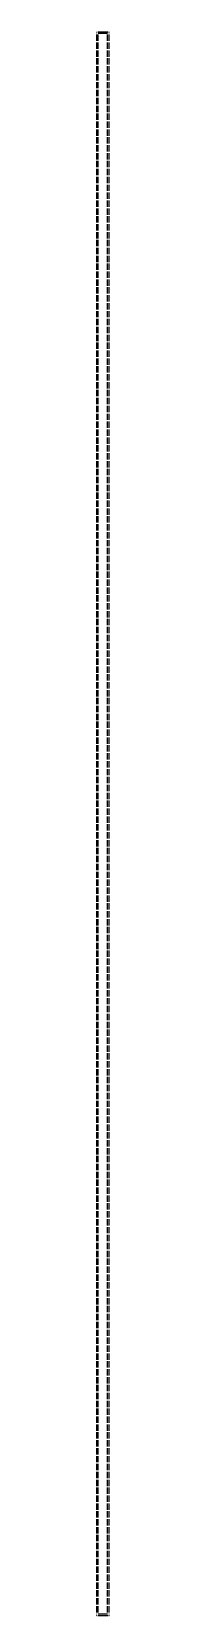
# Model space of a CAD drawing. Header units: millimetres. Extents: x 0 to 0.5, y 0 to 60.2.
import ezdxf

# ---------------------------------------------------------------- set-up
doc = ezdxf.new("R2010")
doc.units = ezdxf.units.MM

# ---------------------------------------------------------------- blocks, each defined once
blk = doc.blocks.new('加熱路徑-2026-02-23')
at = {"color": 3}
for p, q in [((13.796, 69.368), (13.804, 69.368)), ((13.796, 69.361), (13.796, 69.368)), ((13.796, 69.306), (13.796, 69.321)), ((13.796, 69.016), (13.796, 69.256)), ((13.796, 69.016), (13.796, 69.256)), ((13.844, 69.368), (14.214, 69.368)), ((13.851, 69.313), (14.206, 69.313)), ((13.851, 69.306), (13.851, 69.313)), ((13.851, 69.016), (13.851, 69.256)), ((13.851, 69.016), (13.851, 69.256)), ((14.206, 69.306), (14.206, 69.313)), ((14.206, 69.016), (14.206, 69.256)), ((14.206, 69.016), (14.206, 69.256)), ((14.254, 69.368), (14.261, 69.368)), ((14.261, 69.361), (14.261, 69.368)), ((14.261, 69.306), (14.261, 69.321)), ((14.261, 69.016), (14.261, 69.256)), ((14.261, 69.016), (14.261, 69.256)), ((13.796, 68.716), (13.796, 68.956)), ((13.796, 68.416), (13.796, 68.656)), ((13.851, 68.716), (13.851, 68.956)), ((13.851, 68.416), (13.851, 68.656)), ((14.206, 68.716), (14.206, 68.956)), ((14.206, 68.416), (14.206, 68.656)), ((14.261, 68.716), (14.261, 68.956)), ((14.261, 68.416), (14.261, 68.656)), ((13.796, 68.116), (13.796, 68.356)), ((13.796, 67.816), (13.796, 68.056)), ((13.851, 68.116), (13.851, 68.356)), ((13.851, 67.816), (13.851, 68.056)), ((14.206, 68.116), (14.206, 68.356)), ((14.206, 67.816), (14.206, 68.056)), ((14.261, 68.116), (14.261, 68.356)), ((14.261, 67.816), (14.261, 68.056)), ((13.796, 67.516), (13.796, 67.756)), ((13.796, 67.216), (13.796, 67.456)), ((13.851, 67.516), (13.851, 67.756)), ((13.851, 67.216), (13.851, 67.456)), ((14.206, 67.516), (14.206, 67.756)), ((14.206, 67.216), (14.206, 67.456)), ((14.261, 67.516), (14.261, 67.756)), ((14.261, 67.216), (14.261, 67.456)), ((13.796, 66.916), (13.796, 67.156)), ((13.796, 66.616), (13.796, 66.856)), ((13.851, 66.916), (13.851, 67.156)), ((13.851, 66.616), (13.851, 66.856)), ((14.206, 66.916), (14.206, 67.156)), ((14.206, 66.616), (14.206, 66.856)), ((14.261, 66.916), (14.261, 67.156)), ((14.261, 66.616), (14.261, 66.856)), ((13.796, 66.316), (13.796, 66.556)), ((13.796, 66.016), (13.796, 66.256)), ((13.851, 66.316), (13.851, 66.556)), ((13.851, 66.016), (13.851, 66.256)), ((14.206, 66.316), (14.206, 66.556)), ((14.206, 66.016), (14.206, 66.256)), ((14.261, 66.316), (14.261, 66.556)), ((14.261, 66.016), (14.261, 66.256)), ((13.796, 65.716), (13.796, 65.956)), ((13.796, 65.416), (13.796, 65.656)), ((13.851, 65.716), (13.851, 65.956)), ((13.851, 65.416), (13.851, 65.656)), ((14.206, 65.716), (14.206, 65.956)), ((14.206, 65.416), (14.206, 65.656)), ((14.261, 65.716), (14.261, 65.956)), ((14.261, 65.416), (14.261, 65.656)), ((13.796, 65.116), (13.796, 65.356)), ((13.796, 64.816), (13.796, 65.056)), ((13.851, 65.116), (13.851, 65.356)), ((13.851, 64.816), (13.851, 65.056)), ((14.206, 65.116), (14.206, 65.356)), ((14.206, 64.816), (14.206, 65.056)), ((14.261, 65.116), (14.261, 65.356)), ((14.261, 64.816), (14.261, 65.056)), ((13.796, 64.516), (13.796, 64.756)), ((13.796, 64.216), (13.796, 64.456)), ((13.851, 64.516), (13.851, 64.756)), ((13.851, 64.216), (13.851, 64.456)), ((14.206, 64.516), (14.206, 64.756)), ((14.206, 64.216), (14.206, 64.456)), ((14.261, 64.516), (14.261, 64.756)), ((14.261, 64.216), (14.261, 64.456)), ((13.796, 63.916), (13.796, 64.156)), ((13.796, 63.616), (13.796, 63.856)), ((13.851, 63.916), (13.851, 64.156)), ((13.851, 63.616), (13.851, 63.856)), ((14.206, 63.916), (14.206, 64.156)), ((14.206, 63.616), (14.206, 63.856)), ((14.261, 63.916), (14.261, 64.156)), ((14.261, 63.616), (14.261, 63.856)), ((13.796, 63.316), (13.796, 63.556)), ((13.796, 63.016), (13.796, 63.256)), ((13.851, 63.316), (13.851, 63.556)), ((13.851, 63.016), (13.851, 63.256)), ((14.206, 63.316), (14.206, 63.556)), ((14.206, 63.016), (14.206, 63.256)), ((14.261, 63.316), (14.261, 63.556)), ((14.261, 63.016), (14.261, 63.256)), ((13.796, 62.716), (13.796, 62.956)), ((13.796, 62.416), (13.796, 62.656)), ((13.851, 62.716), (13.851, 62.956)), ((13.851, 62.416), (13.851, 62.656)), ((14.206, 62.716), (14.206, 62.956)), ((14.206, 62.416), (14.206, 62.656)), ((14.261, 62.716), (14.261, 62.956)), ((14.261, 62.416), (14.261, 62.656)), ((13.796, 62.116), (13.796, 62.356)), ((13.796, 61.816), (13.796, 62.056)), ((13.851, 62.116), (13.851, 62.356)), ((13.851, 61.816), (13.851, 62.056)), ((14.206, 62.116), (14.206, 62.356)), ((14.206, 61.816), (14.206, 62.056)), ((14.261, 62.116), (14.261, 62.356)), ((14.261, 61.816), (14.261, 62.056)), ((13.796, 61.516), (13.796, 61.756)), ((13.796, 61.216), (13.796, 61.456)), ((13.851, 61.516), (13.851, 61.756)), ((13.851, 61.216), (13.851, 61.456)), ((14.206, 61.516), (14.206, 61.756)), ((14.206, 61.216), (14.206, 61.456)), ((14.261, 61.516), (14.261, 61.756)), ((14.261, 61.216), (14.261, 61.456)), ((13.796, 60.916), (13.796, 61.156)), ((13.796, 60.616), (13.796, 60.856)), ((13.851, 60.916), (13.851, 61.156)), ((13.851, 60.616), (13.851, 60.856)), ((14.206, 60.916), (14.206, 61.156)), ((14.206, 60.616), (14.206, 60.856)), ((14.261, 60.916), (14.261, 61.156)), ((14.261, 60.616), (14.261, 60.856)), ((13.796, 60.316), (13.796, 60.556)), ((13.796, 60.016), (13.796, 60.256)), ((13.851, 60.316), (13.851, 60.556)), ((13.851, 60.016), (13.851, 60.256)), ((14.206, 60.316), (14.206, 60.556)), ((14.206, 60.016), (14.206, 60.256)), ((14.261, 60.316), (14.261, 60.556)), ((14.261, 60.016), (14.261, 60.256)), ((13.796, 59.716), (13.796, 59.956)), ((13.796, 59.416), (13.796, 59.656)), ((13.851, 59.716), (13.851, 59.956)), ((13.851, 59.416), (13.851, 59.656)), ((14.206, 59.716), (14.206, 59.956)), ((14.206, 59.416), (14.206, 59.656)), ((14.261, 59.716), (14.261, 59.956)), ((14.261, 59.416), (14.261, 59.656)), ((13.796, 59.116), (13.796, 59.356)), ((13.796, 58.816), (13.796, 59.056)), ((13.851, 59.116), (13.851, 59.356)), ((13.851, 58.816), (13.851, 59.056)), ((14.206, 59.116), (14.206, 59.356)), ((14.206, 58.816), (14.206, 59.056)), ((14.261, 59.116), (14.261, 59.356)), ((14.261, 58.816), (14.261, 59.056)), ((13.796, 58.516), (13.796, 58.756)), ((13.796, 58.216), (13.796, 58.456)), ((13.851, 58.516), (13.851, 58.756)), ((13.851, 58.216), (13.851, 58.456)), ((14.206, 58.516), (14.206, 58.756)), ((14.206, 58.216), (14.206, 58.456)), ((14.261, 58.516), (14.261, 58.756)), ((14.261, 58.216), (14.261, 58.456)), ((13.796, 57.916), (13.796, 58.156)), ((13.796, 57.616), (13.796, 57.856)), ((13.851, 57.916), (13.851, 58.156)), ((13.851, 57.616), (13.851, 57.856)), ((14.206, 57.916), (14.206, 58.156)), ((14.206, 57.616), (14.206, 57.856)), ((14.261, 57.916), (14.261, 58.156)), ((14.261, 57.616), (14.261, 57.856)), ((13.796, 57.316), (13.796, 57.556)), ((13.796, 57.016), (13.796, 57.256)), ((13.851, 57.316), (13.851, 57.556)), ((13.851, 57.016), (13.851, 57.256)), ((14.206, 57.316), (14.206, 57.556)), ((14.206, 57.016), (14.206, 57.256)), ((14.261, 57.316), (14.261, 57.556)), ((14.261, 57.016), (14.261, 57.256)), ((13.796, 56.716), (13.796, 56.956)), ((13.796, 56.416), (13.796, 56.656)), ((13.851, 56.716), (13.851, 56.956)), ((13.851, 56.416), (13.851, 56.656)), ((14.206, 56.716), (14.206, 56.956)), ((14.206, 56.416), (14.206, 56.656)), ((14.261, 56.716), (14.261, 56.956)), ((14.261, 56.416), (14.261, 56.656)), ((13.796, 56.116), (13.796, 56.356)), ((13.796, 55.816), (13.796, 56.056)), ((13.851, 56.116), (13.851, 56.356)), ((13.851, 55.816), (13.851, 56.056)), ((14.206, 56.116), (14.206, 56.356)), ((14.206, 55.816), (14.206, 56.056)), ((14.261, 56.116), (14.261, 56.356)), ((14.261, 55.816), (14.261, 56.056)), ((13.796, 55.516), (13.796, 55.756)), ((13.796, 55.216), (13.796, 55.456)), ((13.851, 55.516), (13.851, 55.756)), ((13.851, 55.216), (13.851, 55.456)), ((14.206, 55.516), (14.206, 55.756)), ((14.206, 55.216), (14.206, 55.456)), ((14.261, 55.516), (14.261, 55.756)), ((14.261, 55.216), (14.261, 55.456)), ((13.796, 54.916), (13.796, 55.156)), ((13.796, 54.616), (13.796, 54.856)), ((13.851, 54.916), (13.851, 55.156)), ((13.851, 54.616), (13.851, 54.856)), ((14.206, 54.916), (14.206, 55.156)), ((14.206, 54.616), (14.206, 54.856)), ((14.261, 54.916), (14.261, 55.156)), ((14.261, 54.616), (14.261, 54.856)), ((13.796, 54.316), (13.796, 54.556)), ((13.796, 54.016), (13.796, 54.256)), ((13.851, 54.316), (13.851, 54.556)), ((13.851, 54.016), (13.851, 54.256)), ((14.206, 54.316), (14.206, 54.556)), ((14.206, 54.016), (14.206, 54.256)), ((14.261, 54.316), (14.261, 54.556)), ((14.261, 54.016), (14.261, 54.256)), ((13.796, 53.716), (13.796, 53.956)), ((13.796, 53.416), (13.796, 53.656)), ((13.851, 53.716), (13.851, 53.956)), ((13.851, 53.416), (13.851, 53.656)), ((14.206, 53.716), (14.206, 53.956)), ((14.206, 53.416), (14.206, 53.656)), ((14.261, 53.716), (14.261, 53.956)), ((14.261, 53.416), (14.261, 53.656)), ((13.796, 53.116), (13.796, 53.356)), ((13.796, 52.816), (13.796, 53.056)), ((13.851, 53.116), (13.851, 53.356)), ((13.851, 52.816), (13.851, 53.056)), ((14.206, 53.116), (14.206, 53.356)), ((14.206, 52.816), (14.206, 53.056)), ((14.261, 53.116), (14.261, 53.356)), ((14.261, 52.816), (14.261, 53.056)), ((13.796, 52.516), (13.796, 52.756)), ((13.796, 52.216), (13.796, 52.456)), ((13.851, 52.516), (13.851, 52.756)), ((13.851, 52.216), (13.851, 52.456)), ((14.206, 52.516), (14.206, 52.756)), ((14.206, 52.216), (14.206, 52.456)), ((14.261, 52.516), (14.261, 52.756)), ((14.261, 52.216), (14.261, 52.456)), ((13.796, 51.916), (13.796, 52.156)), ((13.796, 51.616), (13.796, 51.856)), ((13.851, 51.916), (13.851, 52.156)), ((13.851, 51.616), (13.851, 51.856)), ((14.206, 51.916), (14.206, 52.156)), ((14.206, 51.616), (14.206, 51.856)), ((14.261, 51.916), (14.261, 52.156)), ((14.261, 51.616), (14.261, 51.856)), ((13.796, 51.316), (13.796, 51.556)), ((13.796, 51.016), (13.796, 51.256)), ((13.851, 51.316), (13.851, 51.556)), ((13.851, 51.016), (13.851, 51.256)), ((14.206, 51.316), (14.206, 51.556)), ((14.206, 51.016), (14.206, 51.256)), ((14.261, 51.316), (14.261, 51.556)), ((14.261, 51.016), (14.261, 51.256)), ((13.796, 50.716), (13.796, 50.956)), ((13.796, 50.416), (13.796, 50.656)), ((13.851, 50.716), (13.851, 50.956)), ((13.851, 50.416), (13.851, 50.656)), ((14.206, 50.716), (14.206, 50.956)), ((14.206, 50.416), (14.206, 50.656)), ((14.261, 50.716), (14.261, 50.956)), ((14.261, 50.416), (14.261, 50.656)), ((13.796, 50.116), (13.796, 50.356)), ((13.796, 49.816), (13.796, 50.056)), ((13.851, 50.116), (13.851, 50.356)), ((13.851, 49.816), (13.851, 50.056)), ((14.206, 50.116), (14.206, 50.356)), ((14.206, 49.816), (14.206, 50.056)), ((14.261, 50.116), (14.261, 50.356)), ((14.261, 49.816), (14.261, 50.056)), ((13.796, 49.516), (13.796, 49.756)), ((13.796, 49.216), (13.796, 49.456)), ((13.851, 49.516), (13.851, 49.756)), ((13.851, 49.216), (13.851, 49.456)), ((14.206, 49.516), (14.206, 49.756)), ((14.206, 49.216), (14.206, 49.456)), ((14.261, 49.516), (14.261, 49.756)), ((14.261, 49.216), (14.261, 49.456)), ((13.796, 48.916), (13.796, 49.156)), ((13.796, 48.616), (13.796, 48.856)), ((13.851, 48.916), (13.851, 49.156)), ((13.851, 48.616), (13.851, 48.856)), ((14.206, 48.916), (14.206, 49.156)), ((14.206, 48.616), (14.206, 48.856)), ((14.261, 48.916), (14.261, 49.156)), ((14.261, 48.616), (14.261, 48.856)), ((13.796, 48.316), (13.796, 48.556)), ((13.796, 48.016), (13.796, 48.256)), ((13.851, 48.316), (13.851, 48.556)), ((13.851, 48.016), (13.851, 48.256)), ((14.206, 48.316), (14.206, 48.556)), ((14.206, 48.016), (14.206, 48.256)), ((14.261, 48.316), (14.261, 48.556)), ((14.261, 48.016), (14.261, 48.256)), ((13.796, 47.716), (13.796, 47.956)), ((13.796, 47.416), (13.796, 47.656)), ((13.851, 47.716), (13.851, 47.956)), ((13.851, 47.416), (13.851, 47.656)), ((14.206, 47.716), (14.206, 47.956)), ((14.206, 47.416), (14.206, 47.656)), ((14.261, 47.716), (14.261, 47.956)), ((14.261, 47.416), (14.261, 47.656)), ((13.796, 47.116), (13.796, 47.356)), ((13.796, 46.816), (13.796, 47.056)), ((13.851, 47.116), (13.851, 47.356)), ((13.851, 46.816), (13.851, 47.056)), ((14.206, 47.116), (14.206, 47.356)), ((14.206, 46.816), (14.206, 47.056)), ((14.261, 47.116), (14.261, 47.356)), ((14.261, 46.816), (14.261, 47.056)), ((13.796, 46.516), (13.796, 46.756)), ((13.796, 46.216), (13.796, 46.456)), ((13.851, 46.516), (13.851, 46.756)), ((13.851, 46.216), (13.851, 46.456)), ((14.206, 46.516), (14.206, 46.756)), ((14.206, 46.216), (14.206, 46.456)), ((14.261, 46.516), (14.261, 46.756)), ((14.261, 46.216), (14.261, 46.456)), ((13.796, 45.916), (13.796, 46.156)), ((13.796, 45.616), (13.796, 45.856)), ((13.851, 45.916), (13.851, 46.156)), ((13.851, 45.616), (13.851, 45.856)), ((14.206, 45.916), (14.206, 46.156)), ((14.206, 45.616), (14.206, 45.856)), ((14.261, 45.916), (14.261, 46.156)), ((14.261, 45.616), (14.261, 45.856)), ((13.796, 45.316), (13.796, 45.556)), ((13.796, 45.016), (13.796, 45.256)), ((13.851, 45.316), (13.851, 45.556)), ((13.851, 45.016), (13.851, 45.256)), ((14.206, 45.316), (14.206, 45.556)), ((14.206, 45.016), (14.206, 45.256)), ((14.261, 45.316), (14.261, 45.556)), ((14.261, 45.016), (14.261, 45.256)), ((13.796, 44.716), (13.796, 44.956)), ((13.796, 44.416), (13.796, 44.656)), ((13.851, 44.716), (13.851, 44.956)), ((13.851, 44.416), (13.851, 44.656)), ((14.206, 44.716), (14.206, 44.956)), ((14.206, 44.416), (14.206, 44.656)), ((14.261, 44.716), (14.261, 44.956)), ((14.261, 44.416), (14.261, 44.656)), ((13.796, 44.116), (13.796, 44.356)), ((13.796, 43.816), (13.796, 44.056)), ((13.851, 44.116), (13.851, 44.356)), ((13.851, 43.816), (13.851, 44.056)), ((14.206, 44.116), (14.206, 44.356)), ((14.206, 43.816), (14.206, 44.056)), ((14.261, 44.116), (14.261, 44.356)), ((14.261, 43.816), (14.261, 44.056)), ((13.796, 43.516), (13.796, 43.756)), ((13.796, 43.216), (13.796, 43.456)), ((13.851, 43.516), (13.851, 43.756)), ((13.851, 43.216), (13.851, 43.456)), ((14.206, 43.516), (14.206, 43.756)), ((14.206, 43.216), (14.206, 43.456)), ((14.261, 43.516), (14.261, 43.756)), ((14.261, 43.216), (14.261, 43.456)), ((13.796, 42.916), (13.796, 43.156)), ((13.796, 42.616), (13.796, 42.856)), ((13.851, 42.916), (13.851, 43.156)), ((13.851, 42.616), (13.851, 42.856)), ((14.206, 42.916), (14.206, 43.156)), ((14.206, 42.616), (14.206, 42.856)), ((14.261, 42.916), (14.261, 43.156)), ((14.261, 42.616), (14.261, 42.856)), ((13.796, 42.316), (13.796, 42.556)), ((13.796, 42.016), (13.796, 42.256)), ((13.851, 42.316), (13.851, 42.556)), ((13.851, 42.016), (13.851, 42.256)), ((14.206, 42.316), (14.206, 42.556)), ((14.206, 42.016), (14.206, 42.256)), ((14.261, 42.316), (14.261, 42.556)), ((14.261, 42.016), (14.261, 42.256)), ((13.796, 41.716), (13.796, 41.956)), ((13.796, 41.416), (13.796, 41.656)), ((13.851, 41.716), (13.851, 41.956)), ((13.851, 41.416), (13.851, 41.656)), ((14.206, 41.716), (14.206, 41.956)), ((14.206, 41.416), (14.206, 41.656)), ((14.261, 41.716), (14.261, 41.956)), ((14.261, 41.416), (14.261, 41.656)), ((13.796, 41.116), (13.796, 41.356)), ((13.796, 40.816), (13.796, 41.056)), ((13.851, 41.116), (13.851, 41.356)), ((13.851, 40.816), (13.851, 41.056)), ((14.206, 41.116), (14.206, 41.356)), ((14.206, 40.816), (14.206, 41.056)), ((14.261, 41.116), (14.261, 41.356)), ((14.261, 40.816), (14.261, 41.056)), ((13.796, 40.516), (13.796, 40.756)), ((13.796, 40.216), (13.796, 40.456)), ((13.851, 40.516), (13.851, 40.756)), ((13.851, 40.216), (13.851, 40.456)), ((14.206, 40.516), (14.206, 40.756)), ((14.206, 40.216), (14.206, 40.456)), ((14.261, 40.516), (14.261, 40.756)), ((14.261, 40.216), (14.261, 40.456)), ((13.796, 39.916), (13.796, 40.156)), ((13.796, 39.616), (13.796, 39.856)), ((13.851, 39.916), (13.851, 40.156)), ((13.851, 39.616), (13.851, 39.856)), ((14.206, 39.916), (14.206, 40.156)), ((14.206, 39.616), (14.206, 39.856)), ((14.261, 39.916), (14.261, 40.156)), ((14.261, 39.616), (14.261, 39.856)), ((13.796, 39.316), (13.796, 39.556)), ((13.796, 39.016), (13.796, 39.256)), ((13.851, 39.316), (13.851, 39.556)), ((13.851, 39.016), (13.851, 39.256)), ((14.206, 39.316), (14.206, 39.556)), ((14.206, 39.016), (14.206, 39.256)), ((14.261, 39.316), (14.261, 39.556)), ((14.261, 39.016), (14.261, 39.256)), ((13.796, 38.716), (13.796, 38.956)), ((13.796, 38.416), (13.796, 38.656)), ((13.851, 38.716), (13.851, 38.956)), ((13.851, 38.416), (13.851, 38.656)), ((14.206, 38.716), (14.206, 38.956)), ((14.206, 38.416), (14.206, 38.656)), ((14.261, 38.716), (14.261, 38.956)), ((14.261, 38.416), (14.261, 38.656)), ((13.796, 38.116), (13.796, 38.356)), ((13.796, 37.816), (13.796, 38.056)), ((13.851, 38.116), (13.851, 38.356)), ((13.851, 37.816), (13.851, 38.056)), ((14.206, 38.116), (14.206, 38.356)), ((14.206, 37.816), (14.206, 38.056)), ((14.261, 38.116), (14.261, 38.356)), ((14.261, 37.816), (14.261, 38.056)), ((13.796, 37.516), (13.796, 37.756)), ((13.796, 37.216), (13.796, 37.456)), ((13.851, 37.516), (13.851, 37.756)), ((13.851, 37.216), (13.851, 37.456)), ((14.206, 37.516), (14.206, 37.756)), ((14.206, 37.216), (14.206, 37.456)), ((14.261, 37.516), (14.261, 37.756)), ((14.261, 37.216), (14.261, 37.456)), ((13.796, 36.916), (13.796, 37.156)), ((13.796, 36.616), (13.796, 36.856)), ((13.851, 36.916), (13.851, 37.156)), ((13.851, 36.616), (13.851, 36.856)), ((14.206, 36.916), (14.206, 37.156)), ((14.206, 36.616), (14.206, 36.856)), ((14.261, 36.916), (14.261, 37.156)), ((14.261, 36.616), (14.261, 36.856)), ((13.796, 36.316), (13.796, 36.556)), ((13.796, 36.016), (13.796, 36.256)), ((13.851, 36.316), (13.851, 36.556)), ((13.851, 36.016), (13.851, 36.256)), ((14.206, 36.316), (14.206, 36.556)), ((14.206, 36.016), (14.206, 36.256)), ((14.261, 36.316), (14.261, 36.556)), ((14.261, 36.016), (14.261, 36.256)), ((13.796, 35.716), (13.796, 35.956)), ((13.796, 35.416), (13.796, 35.656)), ((13.851, 35.716), (13.851, 35.956)), ((13.851, 35.416), (13.851, 35.656)), ((14.206, 35.716), (14.206, 35.956)), ((14.206, 35.416), (14.206, 35.656)), ((14.261, 35.716), (14.261, 35.956)), ((14.261, 35.416), (14.261, 35.656)), ((13.796, 35.116), (13.796, 35.356)), ((13.796, 34.816), (13.796, 35.056)), ((13.851, 35.116), (13.851, 35.356)), ((13.851, 34.816), (13.851, 35.056)), ((14.206, 35.116), (14.206, 35.356)), ((14.206, 34.816), (14.206, 35.056)), ((14.261, 35.116), (14.261, 35.356)), ((14.261, 34.816), (14.261, 35.056)), ((13.796, 34.516), (13.796, 34.756)), ((13.796, 34.216), (13.796, 34.456)), ((13.851, 34.516), (13.851, 34.756)), ((13.851, 34.216), (13.851, 34.456)), ((14.206, 34.516), (14.206, 34.756)), ((14.206, 34.216), (14.206, 34.456)), ((14.261, 34.516), (14.261, 34.756)), ((14.261, 34.216), (14.261, 34.456)), ((13.796, 33.916), (13.796, 34.156)), ((13.796, 33.616), (13.796, 33.856)), ((13.851, 33.916), (13.851, 34.156)), ((13.851, 33.616), (13.851, 33.856)), ((14.206, 33.916), (14.206, 34.156)), ((14.206, 33.616), (14.206, 33.856)), ((14.261, 33.916), (14.261, 34.156)), ((14.261, 33.616), (14.261, 33.856)), ((13.796, 33.316), (13.796, 33.556)), ((13.796, 33.016), (13.796, 33.256)), ((13.851, 33.316), (13.851, 33.556)), ((13.851, 33.016), (13.851, 33.256)), ((14.206, 33.316), (14.206, 33.556)), ((14.206, 33.016), (14.206, 33.256)), ((14.261, 33.316), (14.261, 33.556)), ((14.261, 33.016), (14.261, 33.256)), ((13.796, 32.716), (13.796, 32.956)), ((13.796, 32.416), (13.796, 32.656)), ((13.851, 32.716), (13.851, 32.956)), ((13.851, 32.416), (13.851, 32.656)), ((14.206, 32.716), (14.206, 32.956)), ((14.206, 32.416), (14.206, 32.656)), ((14.261, 32.716), (14.261, 32.956)), ((14.261, 32.416), (14.261, 32.656)), ((13.796, 32.116), (13.796, 32.356)), ((13.796, 31.816), (13.796, 32.056)), ((13.851, 32.116), (13.851, 32.356)), ((13.851, 31.816), (13.851, 32.056)), ((14.206, 32.116), (14.206, 32.356)), ((14.206, 31.816), (14.206, 32.056)), ((14.261, 32.116), (14.261, 32.356)), ((14.261, 31.816), (14.261, 32.056)), ((13.796, 31.516), (13.796, 31.756)), ((13.796, 31.216), (13.796, 31.456)), ((13.851, 31.516), (13.851, 31.756)), ((13.851, 31.216), (13.851, 31.456)), ((14.206, 31.516), (14.206, 31.756)), ((14.206, 31.216), (14.206, 31.456)), ((14.261, 31.516), (14.261, 31.756)), ((14.261, 31.216), (14.261, 31.456)), ((13.796, 30.916), (13.796, 31.156)), ((13.796, 30.616), (13.796, 30.856)), ((13.851, 30.916), (13.851, 31.156)), ((13.851, 30.616), (13.851, 30.856)), ((14.206, 30.916), (14.206, 31.156)), ((14.206, 30.616), (14.206, 30.856)), ((14.261, 30.916), (14.261, 31.156)), ((14.261, 30.616), (14.261, 30.856)), ((13.796, 30.316), (13.796, 30.556)), ((13.796, 30.016), (13.796, 30.256)), ((13.851, 30.316), (13.851, 30.556)), ((13.851, 30.016), (13.851, 30.256)), ((14.206, 30.316), (14.206, 30.556)), ((14.206, 30.016), (14.206, 30.256)), ((14.261, 30.316), (14.261, 30.556)), ((14.261, 30.016), (14.261, 30.256)), ((13.796, 29.716), (13.796, 29.956)), ((13.796, 29.416), (13.796, 29.656)), ((13.851, 29.716), (13.851, 29.956)), ((13.851, 29.416), (13.851, 29.656)), ((14.206, 29.716), (14.206, 29.956)), ((14.206, 29.416), (14.206, 29.656)), ((14.261, 29.716), (14.261, 29.956)), ((14.261, 29.416), (14.261, 29.656)), ((13.796, 29.116), (13.796, 29.356)), ((13.796, 28.816), (13.796, 29.056)), ((13.851, 29.116), (13.851, 29.356)), ((13.851, 28.816), (13.851, 29.056)), ((14.206, 29.116), (14.206, 29.356)), ((14.206, 28.816), (14.206, 29.056)), ((14.261, 29.116), (14.261, 29.356)), ((14.261, 28.816), (14.261, 29.056)), ((13.796, 28.516), (13.796, 28.756)), ((13.796, 28.216), (13.796, 28.456)), ((13.851, 28.516), (13.851, 28.756)), ((13.851, 28.216), (13.851, 28.456)), ((14.206, 28.516), (14.206, 28.756)), ((14.206, 28.216), (14.206, 28.456)), ((14.261, 28.516), (14.261, 28.756)), ((14.261, 28.216), (14.261, 28.456)), ((13.796, 27.916), (13.796, 28.156)), ((13.796, 27.616), (13.796, 27.856)), ((13.851, 27.916), (13.851, 28.156)), ((13.851, 27.616), (13.851, 27.856)), ((14.206, 27.916), (14.206, 28.156)), ((14.206, 27.616), (14.206, 27.856)), ((14.261, 27.916), (14.261, 28.156)), ((14.261, 27.616), (14.261, 27.856)), ((13.796, 27.316), (13.796, 27.556)), ((13.796, 27.016), (13.796, 27.256)), ((13.851, 27.316), (13.851, 27.556)), ((13.851, 27.016), (13.851, 27.256)), ((14.206, 27.316), (14.206, 27.556)), ((14.206, 27.016), (14.206, 27.256)), ((14.261, 27.316), (14.261, 27.556)), ((14.261, 27.016), (14.261, 27.256)), ((13.796, 26.716), (13.796, 26.956)), ((13.796, 26.416), (13.796, 26.656)), ((13.851, 26.716), (13.851, 26.956)), ((13.851, 26.416), (13.851, 26.656)), ((14.206, 26.716), (14.206, 26.956)), ((14.206, 26.416), (14.206, 26.656)), ((14.261, 26.716), (14.261, 26.956)), ((14.261, 26.416), (14.261, 26.656)), ((13.796, 26.116), (13.796, 26.356)), ((13.796, 25.816), (13.796, 26.056)), ((13.851, 26.116), (13.851, 26.356)), ((13.851, 25.816), (13.851, 26.056)), ((14.206, 26.116), (14.206, 26.356)), ((14.206, 25.816), (14.206, 26.056)), ((14.261, 26.116), (14.261, 26.356)), ((14.261, 25.816), (14.261, 26.056)), ((13.796, 25.516), (13.796, 25.756)), ((13.796, 25.216), (13.796, 25.456)), ((13.851, 25.516), (13.851, 25.756)), ((13.851, 25.216), (13.851, 25.456)), ((14.206, 25.516), (14.206, 25.756)), ((14.206, 25.216), (14.206, 25.456)), ((14.261, 25.516), (14.261, 25.756)), ((14.261, 25.216), (14.261, 25.456)), ((13.796, 24.916), (13.796, 25.156)), ((13.796, 24.616), (13.796, 24.856)), ((13.851, 24.916), (13.851, 25.156)), ((13.851, 24.616), (13.851, 24.856)), ((14.206, 24.916), (14.206, 25.156)), ((14.206, 24.616), (14.206, 24.856)), ((14.261, 24.916), (14.261, 25.156)), ((14.261, 24.616), (14.261, 24.856)), ((13.796, 24.316), (13.796, 24.556)), ((13.796, 24.016), (13.796, 24.256)), ((13.851, 24.316), (13.851, 24.556)), ((13.851, 24.016), (13.851, 24.256)), ((14.206, 24.316), (14.206, 24.556)), ((14.206, 24.016), (14.206, 24.256)), ((14.261, 24.316), (14.261, 24.556)), ((14.261, 24.016), (14.261, 24.256)), ((13.796, 23.716), (13.796, 23.956)), ((13.796, 23.416), (13.796, 23.656)), ((13.851, 23.716), (13.851, 23.956)), ((13.851, 23.416), (13.851, 23.656)), ((14.206, 23.716), (14.206, 23.956)), ((14.206, 23.416), (14.206, 23.656)), ((14.261, 23.716), (14.261, 23.956)), ((14.261, 23.416), (14.261, 23.656)), ((13.796, 23.116), (13.796, 23.356)), ((13.796, 22.816), (13.796, 23.056)), ((13.851, 23.116), (13.851, 23.356)), ((13.851, 22.816), (13.851, 23.056)), ((14.206, 23.116), (14.206, 23.356)), ((14.206, 22.816), (14.206, 23.056)), ((14.261, 23.116), (14.261, 23.356)), ((14.261, 22.816), (14.261, 23.056)), ((13.796, 22.516), (13.796, 22.756)), ((13.796, 22.216), (13.796, 22.456)), ((13.851, 22.516), (13.851, 22.756)), ((13.851, 22.216), (13.851, 22.456)), ((14.206, 22.516), (14.206, 22.756)), ((14.206, 22.216), (14.206, 22.456)), ((14.261, 22.516), (14.261, 22.756)), ((14.261, 22.216), (14.261, 22.456)), ((13.796, 21.916), (13.796, 22.156)), ((13.796, 21.616), (13.796, 21.856)), ((13.851, 21.916), (13.851, 22.156)), ((13.851, 21.616), (13.851, 21.856)), ((14.206, 21.916), (14.206, 22.156)), ((14.206, 21.616), (14.206, 21.856)), ((14.261, 21.916), (14.261, 22.156)), ((14.261, 21.616), (14.261, 21.856)), ((13.796, 21.316), (13.796, 21.556)), ((13.796, 21.016), (13.796, 21.256)), ((13.851, 21.316), (13.851, 21.556)), ((13.851, 21.016), (13.851, 21.256)), ((14.206, 21.316), (14.206, 21.556)), ((14.206, 21.016), (14.206, 21.256)), ((14.261, 21.316), (14.261, 21.556)), ((14.261, 21.016), (14.261, 21.256)), ((13.796, 20.716), (13.796, 20.956)), ((13.796, 20.416), (13.796, 20.656)), ((13.851, 20.716), (13.851, 20.956)), ((13.851, 20.416), (13.851, 20.656)), ((14.206, 20.716), (14.206, 20.956)), ((14.206, 20.416), (14.206, 20.656)), ((14.261, 20.716), (14.261, 20.956)), ((14.261, 20.416), (14.261, 20.656)), ((13.796, 20.116), (13.796, 20.356)), ((13.796, 19.816), (13.796, 20.056)), ((13.851, 20.116), (13.851, 20.356)), ((13.851, 19.816), (13.851, 20.056)), ((14.206, 20.116), (14.206, 20.356)), ((14.206, 19.816), (14.206, 20.056)), ((14.261, 20.116), (14.261, 20.356)), ((14.261, 19.816), (14.261, 20.056)), ((13.796, 19.516), (13.796, 19.756)), ((13.796, 19.216), (13.796, 19.456)), ((13.851, 19.516), (13.851, 19.756)), ((13.851, 19.216), (13.851, 19.456)), ((14.206, 19.516), (14.206, 19.756)), ((14.206, 19.216), (14.206, 19.456)), ((14.261, 19.516), (14.261, 19.756)), ((14.261, 19.216), (14.261, 19.456)), ((13.796, 18.916), (13.796, 19.156)), ((13.796, 18.616), (13.796, 18.856)), ((13.851, 18.916), (13.851, 19.156)), ((13.851, 18.616), (13.851, 18.856)), ((14.206, 18.916), (14.206, 19.156)), ((14.206, 18.616), (14.206, 18.856)), ((14.261, 18.916), (14.261, 19.156)), ((14.261, 18.616), (14.261, 18.856)), ((13.796, 18.316), (13.796, 18.556)), ((13.796, 18.016), (13.796, 18.256)), ((13.851, 18.316), (13.851, 18.556)), ((13.851, 18.016), (13.851, 18.256)), ((14.206, 18.316), (14.206, 18.556)), ((14.206, 18.016), (14.206, 18.256)), ((14.261, 18.316), (14.261, 18.556)), ((14.261, 18.016), (14.261, 18.256)), ((13.796, 17.716), (13.796, 17.956)), ((13.796, 17.416), (13.796, 17.656)), ((13.851, 17.716), (13.851, 17.956)), ((13.851, 17.416), (13.851, 17.656)), ((14.206, 17.716), (14.206, 17.956)), ((14.206, 17.416), (14.206, 17.656)), ((14.261, 17.716), (14.261, 17.956)), ((14.261, 17.416), (14.261, 17.656)), ((13.796, 17.116), (13.796, 17.356)), ((13.796, 16.816), (13.796, 17.056)), ((13.851, 17.116), (13.851, 17.356)), ((13.851, 16.816), (13.851, 17.056)), ((14.206, 17.116), (14.206, 17.356)), ((14.206, 16.816), (14.206, 17.056)), ((14.261, 17.116), (14.261, 17.356)), ((14.261, 16.816), (14.261, 17.056)), ((13.796, 16.516), (13.796, 16.756)), ((13.796, 16.216), (13.796, 16.456)), ((13.851, 16.516), (13.851, 16.756)), ((13.851, 16.216), (13.851, 16.456)), ((14.206, 16.516), (14.206, 16.756)), ((14.206, 16.216), (14.206, 16.456)), ((14.261, 16.516), (14.261, 16.756)), ((14.261, 16.216), (14.261, 16.456)), ((13.796, 15.916), (13.796, 16.156)), ((13.796, 15.616), (13.796, 15.856)), ((13.851, 15.916), (13.851, 16.156)), ((13.851, 15.616), (13.851, 15.856)), ((14.206, 15.916), (14.206, 16.156)), ((14.206, 15.616), (14.206, 15.856)), ((14.261, 15.916), (14.261, 16.156)), ((14.261, 15.616), (14.261, 15.856)), ((13.796, 15.316), (13.796, 15.556)), ((13.796, 15.016), (13.796, 15.256)), ((13.851, 15.316), (13.851, 15.556)), ((13.851, 15.016), (13.851, 15.256)), ((14.206, 15.316), (14.206, 15.556)), ((14.206, 15.016), (14.206, 15.256)), ((14.261, 15.316), (14.261, 15.556)), ((14.261, 15.016), (14.261, 15.256)), ((13.796, 14.716), (13.796, 14.956)), ((13.796, 14.416), (13.796, 14.656)), ((13.851, 14.716), (13.851, 14.956)), ((13.851, 14.416), (13.851, 14.656)), ((14.206, 14.716), (14.206, 14.956)), ((14.206, 14.416), (14.206, 14.656)), ((14.261, 14.716), (14.261, 14.956)), ((14.261, 14.416), (14.261, 14.656)), ((13.796, 14.116), (13.796, 14.356)), ((13.796, 13.816), (13.796, 14.056)), ((13.851, 14.116), (13.851, 14.356)), ((13.851, 13.816), (13.851, 14.056)), ((14.206, 14.116), (14.206, 14.356)), ((14.206, 13.816), (14.206, 14.056)), ((14.261, 14.116), (14.261, 14.356)), ((14.261, 13.816), (14.261, 14.056)), ((13.796, 13.516), (13.796, 13.756)), ((13.796, 13.216), (13.796, 13.456)), ((13.851, 13.516), (13.851, 13.756)), ((13.851, 13.216), (13.851, 13.456)), ((14.206, 13.516), (14.206, 13.756)), ((14.206, 13.216), (14.206, 13.456)), ((14.261, 13.516), (14.261, 13.756)), ((14.261, 13.216), (14.261, 13.456)), ((13.796, 12.916), (13.796, 13.156)), ((13.796, 12.616), (13.796, 12.856)), ((13.851, 12.916), (13.851, 13.156)), ((13.851, 12.616), (13.851, 12.856)), ((14.206, 12.916), (14.206, 13.156)), ((14.206, 12.616), (14.206, 12.856)), ((14.261, 12.916), (14.261, 13.156)), ((14.261, 12.616), (14.261, 12.856)), ((13.796, 12.316), (13.796, 12.556)), ((13.796, 12.016), (13.796, 12.256)), ((13.851, 12.316), (13.851, 12.556)), ((13.851, 12.016), (13.851, 12.256)), ((14.206, 12.316), (14.206, 12.556)), ((14.206, 12.016), (14.206, 12.256)), ((14.261, 12.316), (14.261, 12.556)), ((14.261, 12.016), (14.261, 12.256)), ((13.796, 11.716), (13.796, 11.956)), ((13.796, 11.416), (13.796, 11.656)), ((13.851, 11.716), (13.851, 11.956)), ((13.851, 11.416), (13.851, 11.656)), ((14.206, 11.716), (14.206, 11.956)), ((14.206, 11.416), (14.206, 11.656)), ((14.261, 11.716), (14.261, 11.956)), ((14.261, 11.416), (14.261, 11.656)), ((13.796, 11.116), (13.796, 11.356)), ((13.796, 10.816), (13.796, 11.056)), ((13.851, 11.116), (13.851, 11.356)), ((13.851, 10.816), (13.851, 11.056)), ((14.206, 11.116), (14.206, 11.356)), ((14.206, 10.816), (14.206, 11.056)), ((14.261, 11.116), (14.261, 11.356)), ((14.261, 10.816), (14.261, 11.056)), ((13.796, 10.516), (13.796, 10.756)), ((13.796, 10.216), (13.796, 10.456)), ((13.851, 10.516), (13.851, 10.756)), ((13.851, 10.216), (13.851, 10.456)), ((14.206, 10.516), (14.206, 10.756)), ((14.206, 10.216), (14.206, 10.456)), ((14.261, 10.516), (14.261, 10.756)), ((14.261, 10.216), (14.261, 10.456)), ((13.796, 9.916), (13.796, 10.156)), ((13.796, 9.616), (13.796, 9.856)), ((13.851, 9.916), (13.851, 10.156)), ((13.851, 9.616), (13.851, 9.856)), ((14.206, 9.916), (14.206, 10.156)), ((14.206, 9.616), (14.206, 9.856)), ((14.261, 9.916), (14.261, 10.156)), ((14.261, 9.616), (14.261, 9.856)), ((13.796, 9.316), (13.796, 9.556)), ((13.796, 9.251), (13.796, 9.266)), ((13.796, 9.203), (13.796, 9.211)), ((13.796, 9.203), (13.804, 9.203)), ((13.844, 9.203), (14.214, 9.203)), ((13.851, 9.316), (13.851, 9.556)), ((13.851, 9.258), (13.851, 9.266)), ((13.851, 9.258), (14.206, 9.258)), ((14.206, 9.316), (14.206, 9.556)), ((14.206, 9.258), (14.206, 9.266)), ((14.254, 9.203), (14.261, 9.203)), ((14.261, 9.316), (14.261, 9.556)), ((14.261, 9.251), (14.261, 9.266)), ((14.261, 9.203), (14.261, 9.211))]:
    blk.add_line(p, q, dxfattribs=at)

msp = doc.modelspace()

# ---------------------------------------------------------------- block references
at = {"color": 3}
msp.add_blockref('加熱路徑-2026-02-23', (-13.769, -9.176), dxfattribs=at)

doc.saveas('drawing.dxf')
